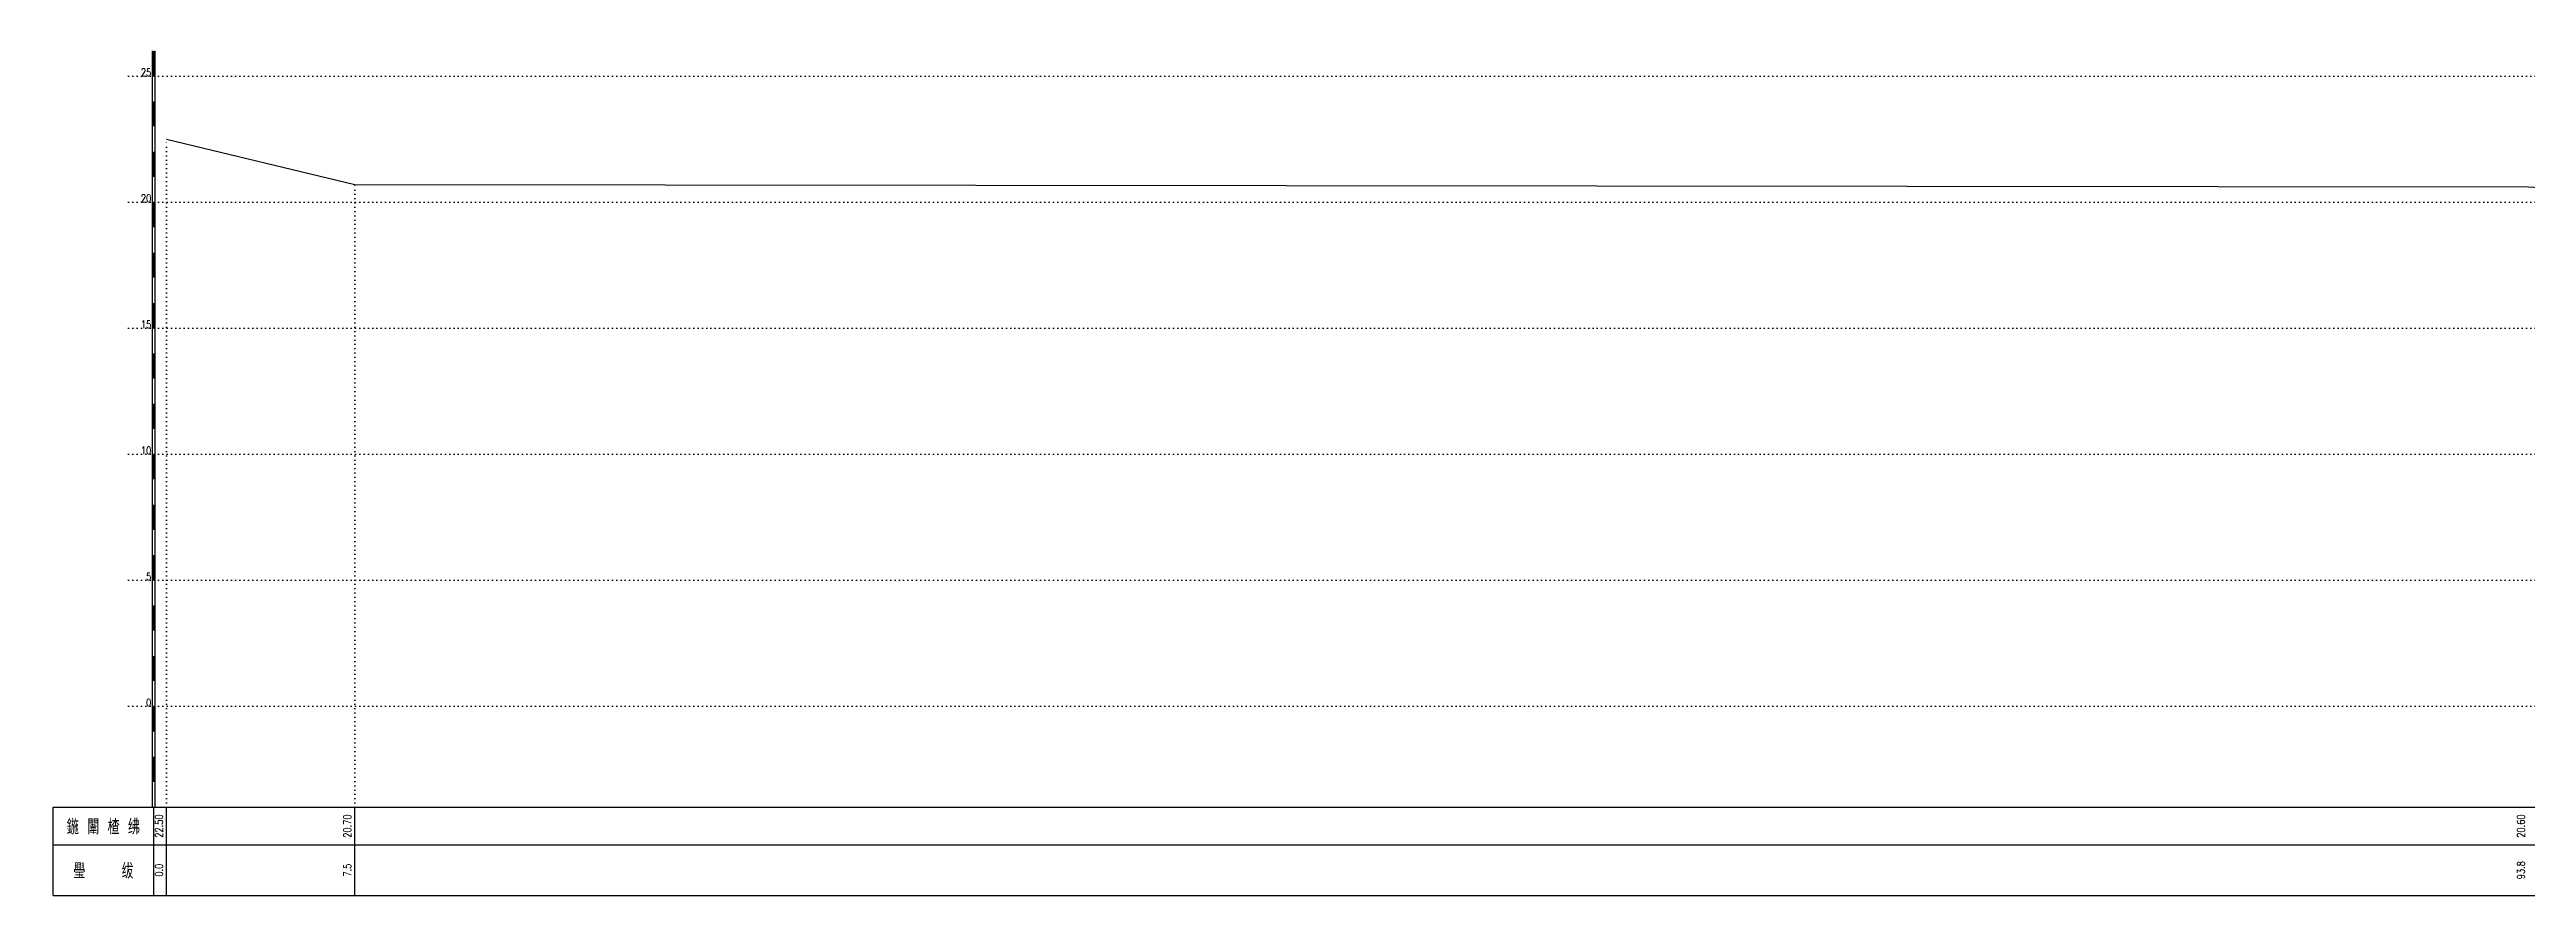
# Model space of a CAD drawing. Extents: x 391414 to 399140, y 3188456 to 3193760.
# Drawn here: x 391414 to 392397, y 3189266 to 3189602 of the extents above; entities that cross this region are included whole.
import ezdxf
from ezdxf.enums import TextEntityAlignment as Align

# ---------------------------------------------------------------- set-up
doc = ezdxf.new("R2010")
doc.units = 0
doc.linetypes.add('X4', pattern=[1.6, 0, -1.6])
for name, color, linetype in [('DMX', 1, 'CONTINUOUS'), ('zdm1', 2, 'CONTINUOUS'), ('ZDMT5', 3, 'CONTINUOUS')]:
    doc.layers.add(name, color=color, linetype=linetype)
doc.styles.add('HZ', font='rs.shx', dxfattribs={"width": 0.8, "bigfont": 'hztxt.shx'})

msp = doc.modelspace()

# ---------------------------------------------------------------- linework, layer by layer
at = {"layer": 'DMX', "linetype": 'Continuous', "flags": 128}
msp.add_lwpolyline([(391460.0245868016, 3189566.490337671), (391534.7954910665, 3189548.490337671), (392397.7011331705, 3189547.490337671), (392746.5606390374, 3189526.990337671), (393411.9654053078, 3189564.890337671), (393611.2788508296, 3189561.490337671), (393885.1861037841, 3189518.490337671), (394161.4305240659, 3189465.490337671), (394379.6426172671, 3189405.160337671), (394660.1687239272, 3189380.330337671), (395019.8579112495, 3189347.960337671), (395300.3840179091, 3189341.120337671), (395580.9101245688, 3189332.720337671)], dxfattribs=at)
at = {"layer": 'zdm1', "linetype": 'Continuous'}
for p, q in [((391454.5245868016, 3189301.490337671), (391454.5245868016, 3189601.490337671)), ((391455.5245868016, 3189301.490337671), (391455.5245868016, 3189601.490337671)), ((391415.0245868016, 3189301.490337671), (391460.0245868016, 3189301.490337671)), ((391415.0245868016, 3189266.490337671), (391415.0245868016, 3189301.490337671)), ((391455.0245868016, 3189266.490337671), (391455.0245868016, 3189301.490337671)), ((391460.0245868016, 3189301.490337671), (399129.6011820271, 3189301.490337671)), ((391415.0245868016, 3189286.490337671), (399129.6011820271, 3189286.490337671)), ((391415.0245868016, 3189266.490337671), (399129.6011820271, 3189266.490337671))]:
    msp.add_line(p, q, dxfattribs=at)
at = {"layer": 'zdm1', "linetype": 'X4'}
for p, q in [((391445.0245868016, 3189591.490337671), (399139.6011820271, 3189591.490337671)), ((391445.0245868016, 3189541.490337671), (399139.6011820271, 3189541.490337671)), ((391445.0245868016, 3189491.490337671), (399139.6011820271, 3189491.490337671)), ((391445.0245868016, 3189441.490337671), (399139.6011820271, 3189441.490337671)), ((391445.0245868016, 3189391.490337671), (399139.6011820271, 3189391.490337671)), ((391445.0245868016, 3189341.490337671), (399139.6011820271, 3189341.490337671))]:
    msp.add_line(p, q, dxfattribs=at)
at = {"layer": 'zdm1', "linetype": 'Continuous', "const_width": 1, "flags": 128}
for points in [[(391455.0245868016, 3189591.490337671), (391455.0245868016, 3189601.490337671)], [(391455.0245868016, 3189571.490337671), (391455.0245868016, 3189581.490337671)], [(391455.0245868016, 3189551.490337671), (391455.0245868016, 3189561.490337671)], [(391455.0245868016, 3189531.490337671), (391455.0245868016, 3189541.490337671)], [(391455.0245868016, 3189511.490337671), (391455.0245868016, 3189521.490337671)], [(391455.0245868016, 3189491.490337671), (391455.0245868016, 3189501.490337671)], [(391455.0245868016, 3189471.490337671), (391455.0245868016, 3189481.490337671)], [(391455.0245868016, 3189451.490337671), (391455.0245868016, 3189461.490337671)], [(391455.0245868016, 3189431.490337671), (391455.0245868016, 3189441.490337671)], [(391455.0245868016, 3189411.490337671), (391455.0245868016, 3189421.490337671)], [(391455.0245868016, 3189391.490337671), (391455.0245868016, 3189401.490337671)], [(391455.0245868016, 3189371.490337671), (391455.0245868016, 3189381.490337671)], [(391455.0245868016, 3189351.490337671), (391455.0245868016, 3189361.490337671)], [(391455.0245868016, 3189331.490337671), (391455.0245868016, 3189341.490337671)], [(391455.0245868016, 3189311.490337671), (391455.0245868016, 3189321.490337671)]]:
    msp.add_lwpolyline(points, dxfattribs=at)
at = {"layer": 'ZDMT5', "linetype": 'X4'}
for p, q in [((391460.0245868016, 3189301.490337671), (391460.0245868016, 3189566.490337671)), ((391534.7954910665, 3189301.490337671), (391534.7954910665, 3189548.490337671))]:
    msp.add_line(p, q, dxfattribs=at)
at = {"layer": 'ZDMT5', "linetype": 'Continuous'}
for p, q in [((391460.0245868016, 3189266.490337671), (391460.0245868016, 3189301.490337671)), ((391534.7954910665, 3189266.490337671), (391534.7954910665, 3189301.490337671))]:
    msp.add_line(p, q, dxfattribs=at)

# ---------------------------------------------------------------- texts
at = {"layer": 'zdm1', "linetype": 'Continuous', "style": 'HZ', "width": 0.8}
for s, p in [('25', (391454.0245868016, 3189591.490337671)), ('20', (391454.0245868016, 3189541.490337671)), ('15', (391454.0245868016, 3189491.490337671)), ('10', (391454.0245868016, 3189441.490337671)), ('5', (391454.0245868016, 3189391.490337671)), ('0', (391454.0245868016, 3189341.490337671))]:
    msp.add_text(s, height=3, dxfattribs=at).set_placement(p, align=Align.RIGHT)
for s, p in [('鍦 闈 楂 绋', (391435.0245868016, 3189293.990337671)), ('璺    绂', (391435.0245868016, 3189276.490337671))]:
    msp.add_text(s, height=6, dxfattribs=at).set_placement(p, align=Align.MIDDLE)
at = {"layer": 'ZDMT5', "linetype": 'Continuous', "style": 'HZ', "width": 0.8}
for s, p in [('22.50', (391459.5245868016, 3189293.990337671)), ('20.70', (391534.2954910665, 3189293.990337671)), ('20.60', (392397.2011331705, 3189293.990337671)), ('0.0', (391459.5245868016, 3189276.490337671)), ('7.5', (391534.2954910665, 3189276.490337671)), ('93.8', (392397.2011331705, 3189276.490337671))]:
    msp.add_text(s, height=3, rotation=90, dxfattribs=at).set_placement(p, align=Align.BOTTOM_CENTER)

doc.saveas('drawing.dxf')
